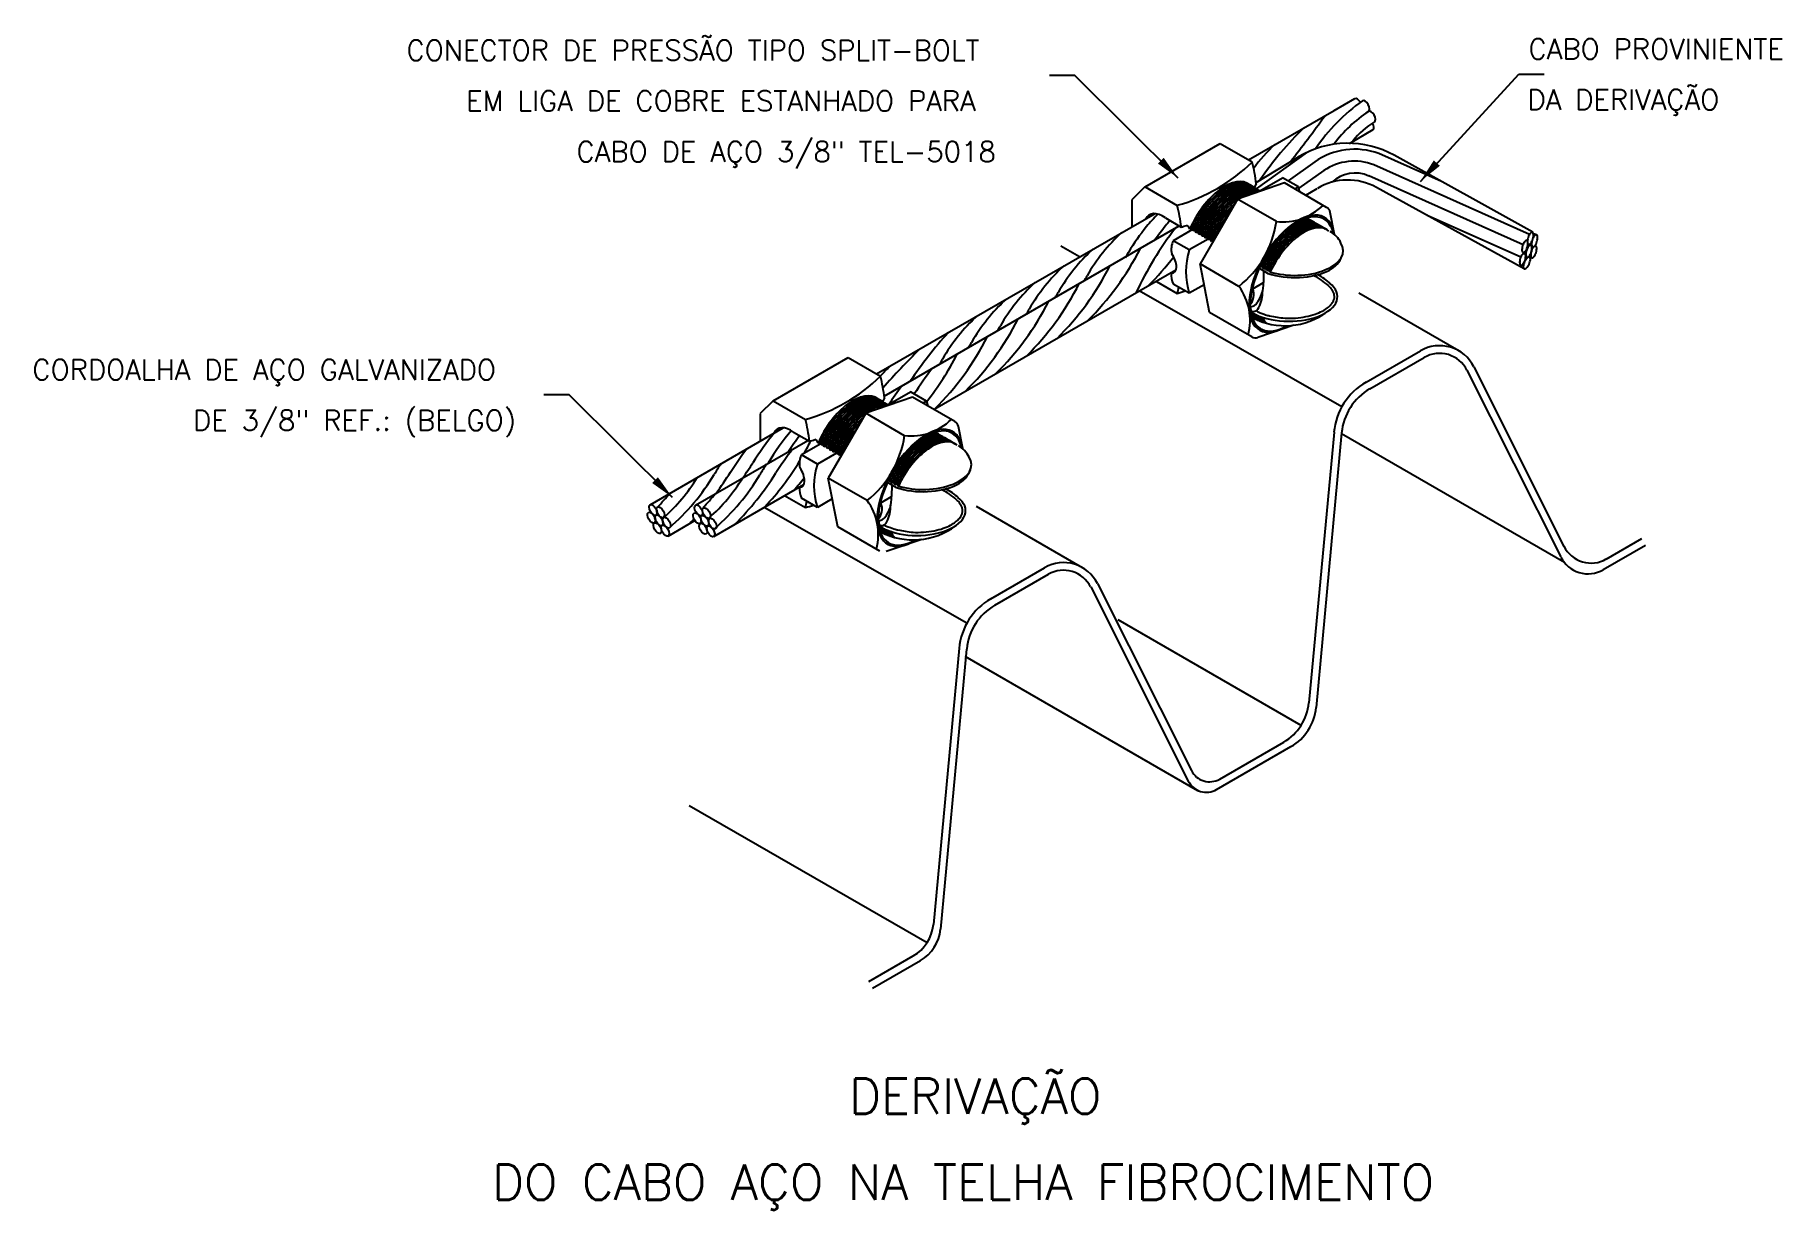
# Model space of a CAD drawing. Header units: millimetres. Extents: x -5576.5 to -5559.3, y -4679.8 to -4668.2.
import ezdxf
from ezdxf.enums import TextEntityAlignment as Align

# ---------------------------------------------------------------- set-up
doc = ezdxf.new("R2010")
doc.units = ezdxf.units.MM
doc.header["$LTSCALE"] = 10
doc.layers.add('Termotécnica', color=7, linetype='Continuous')
doc.styles.add('r140', font='romans.shx')
doc.styles.add('r80', font='romans.shx')

msp = doc.modelspace()

# ---------------------------------------------------------------- linework, layer by layer
at = {"layer": 'Termotécnica', "color": 2}
for p, q in [((-5566.273, -4668.574), (-5566.523, -4668.574)), ((-5565.255, -4669.586), (-5566.273, -4668.574)), ((-5562.863, -4669.618), (-5561.892, -4668.561)), ((-5561.892, -4668.561), (-5561.642, -4668.561)), ((-5563.714, -4668.917), (-5563.509, -4668.799)), ((-5564.561, -4669.406), (-5563.714, -4668.917)), ((-5563.563, -4669.243), (-5563.328, -4669.107)), ((-5565.58, -4669.671), (-5564.84, -4669.244)), ((-5564.84, -4669.244), (-5564.523, -4669.427)), ((-5564.485, -4669.628), (-5564.066, -4669.377)), ((-5561.753, -4670.121), (-5563.121, -4669.361)), ((-5565.709, -4669.798), (-5565.579, -4669.669)), ((-5565.58, -4669.671), (-5565.263, -4669.855)), ((-5564.483, -4669.644), (-5564.503, -4669.68)), ((-5563.993, -4669.756), (-5563.88, -4669.688)), ((-5561.837, -4670.483), (-5563.297, -4669.679)), ((-5565.71, -4669.801), (-5565.71, -4670.064)), ((-5563.994, -4669.756), (-5563.98, -4669.748)), ((-5568.231, -4671.52), (-5565.482, -4669.937)), ((-5568.156, -4671.74), (-5565.243, -4670.059)), ((-5565.379, -4669.98), (-5565.223, -4670.07)), ((-5565.147, -4670.067), (-5565.17, -4670.054)), ((-5565.138, -4670.089), (-5565.147, -4670.067)), ((-5565.117, -4670.085), (-5565.138, -4670.089)), ((-5565.107, -4670.107), (-5565.117, -4670.085)), ((-5565.086, -4670.103), (-5565.107, -4670.107)), ((-5565.076, -4670.125), (-5565.086, -4670.103)), ((-5565.056, -4670.121), (-5565.077, -4670.125)), ((-5565.046, -4670.143), (-5565.056, -4670.121)), ((-5565.025, -4670.139), (-5565.046, -4670.143)), ((-5565.016, -4670.161), (-5565.025, -4670.139)), ((-5564.995, -4670.158), (-5565.016, -4670.161)), ((-5564.985, -4670.179), (-5564.994, -4670.157)), ((-5564.964, -4670.175), (-5564.985, -4670.179)), ((-5564.954, -4670.197), (-5564.964, -4670.175)), ((-5564.933, -4670.193), (-5564.954, -4670.197)), ((-5564.923, -4670.214), (-5564.933, -4670.193)), ((-5564.908, -4670.211), (-5564.923, -4670.214)), ((-5561.773, -4670.249), (-5561.801, -4670.239)), ((-5561.717, -4670.146), (-5561.747, -4670.135)), ((-5561.833, -4670.328), (-5561.849, -4670.323)), ((-5561.82, -4670.353), (-5561.823, -4670.352)), ((-5561.811, -4670.369), (-5561.823, -4670.365)), ((-5561.79, -4670.364), (-5561.793, -4670.363)), ((-5561.762, -4670.373), (-5561.79, -4670.364)), ((-5561.755, -4670.266), (-5561.764, -4670.263)), ((-5567.657, -4671.866), (-5565.276, -4670.491)), ((-5564.367, -4670.528), (-5564.462, -4670.472)), ((-5564.44, -4670.466), (-5564.447, -4670.45)), ((-5564.419, -4670.462), (-5564.44, -4670.466)), ((-5564.409, -4670.484), (-5564.419, -4670.462)), ((-5564.388, -4670.48), (-5564.409, -4670.484)), ((-5564.378, -4670.5), (-5564.388, -4670.48)), ((-5564.357, -4670.498), (-5564.378, -4670.5)), ((-5564.348, -4670.511), (-5564.357, -4670.498)), ((-5565.468, -4670.606), (-5565.263, -4670.725)), ((-5564.519, -4670.917), (-5564.536, -4670.907)), ((-5564.472, -4670.905), (-5564.486, -4670.897)), ((-5569.251, -4671.786), (-5568.511, -4671.359)), ((-5568.511, -4671.359), (-5568.193, -4671.542)), ((-5571.266, -4671.728), (-5571.516, -4671.728)), ((-5570.247, -4672.74), (-5571.266, -4671.728)), ((-5569.38, -4671.912), (-5569.25, -4671.784)), ((-5569.251, -4671.786), (-5568.933, -4671.969)), ((-5568.153, -4671.757), (-5568.173, -4671.795)), ((-5569.38, -4671.916), (-5569.38, -4672.184)), ((-5570.468, -4672.812), (-5569.153, -4672.052)), ((-5569.05, -4672.095), (-5568.894, -4672.185)), ((-5570.018, -4672.815), (-5568.91, -4672.176)), ((-5568.818, -4672.182), (-5568.841, -4672.169)), ((-5568.808, -4672.203), (-5568.818, -4672.182)), ((-5568.787, -4672.2), (-5568.808, -4672.203)), ((-5568.778, -4672.221), (-5568.788, -4672.2)), ((-5568.757, -4672.218), (-5568.778, -4672.222)), ((-5568.747, -4672.239), (-5568.757, -4672.218)), ((-5568.726, -4672.236), (-5568.747, -4672.24)), ((-5568.717, -4672.258), (-5568.726, -4672.236)), ((-5568.696, -4672.254), (-5568.717, -4672.258)), ((-5568.686, -4672.276), (-5568.696, -4672.254)), ((-5568.666, -4672.272), (-5568.686, -4672.276)), ((-5568.655, -4672.293), (-5568.665, -4672.272)), ((-5568.635, -4672.289), (-5568.655, -4672.293)), ((-5568.625, -4672.311), (-5568.635, -4672.289)), ((-5568.604, -4672.307), (-5568.625, -4672.311)), ((-5568.594, -4672.329), (-5568.604, -4672.307)), ((-5568.579, -4672.326), (-5568.594, -4672.329)), ((-5569.839, -4673.125), (-5568.948, -4672.611)), ((-5568.038, -4672.642), (-5568.133, -4672.587)), ((-5568.11, -4672.581), (-5568.118, -4672.565)), ((-5568.09, -4672.577), (-5568.11, -4672.581)), ((-5568.08, -4672.598), (-5568.09, -4672.577)), ((-5568.059, -4672.595), (-5568.08, -4672.598)), ((-5568.049, -4672.615), (-5568.059, -4672.595)), ((-5568.028, -4672.612), (-5568.049, -4672.615)), ((-5568.019, -4672.626), (-5568.028, -4672.612)), ((-5569.139, -4672.721), (-5568.933, -4672.84)), ((-5570.289, -4673.121), (-5570.025, -4672.968)), ((-5568.19, -4673.031), (-5568.207, -4673.021)), ((-5568.143, -4673.019), (-5568.157, -4673.011))]:
    msp.add_line(p, q, dxfattribs=at)
at = {"layer": 'Termotécnica', "color": 1}
for p, q in [((-5563.979, -4669.331), (-5564.485, -4669.691)), ((-5562.653, -4669.621), (-5563.273, -4669.344)), ((-5563.905, -4669.427), (-5564.168, -4669.614)), ((-5563.815, -4669.511), (-5564.062, -4669.687)), ((-5561.784, -4670.142), (-5563.323, -4669.455)), ((-5564.205, -4669.634), (-5564.667, -4669.794)), ((-5564.448, -4669.711), (-5564.224, -4669.582)), ((-5564.066, -4669.673), (-5564.224, -4669.582)), ((-5563.788, -4669.875), (-5564.205, -4669.634)), ((-5564.066, -4669.673), (-5564.101, -4669.694)), ((-5561.849, -4670.245), (-5563.372, -4669.565)), ((-5564.667, -4669.794), (-5565.037, -4670.434)), ((-5564.284, -4670.015), (-5564.667, -4669.794)), ((-5563.71, -4670.142), (-5563.753, -4669.925)), ((-5561.871, -4670.368), (-5562.795, -4669.955)), ((-5565.113, -4670.095), (-5565.302, -4670.204)), ((-5565.144, -4670.296), (-5565.302, -4670.204)), ((-5564.958, -4670.188), (-5565.144, -4670.296)), ((-5564.654, -4670.655), (-5565.037, -4670.434)), ((-5564.944, -4670.914), (-5565.037, -4670.434)), ((-5564.412, -4670.502), (-5564.412, -4670.618)), ((-5565.144, -4670.723), (-5565.302, -4670.632)), ((-5564.997, -4670.639), (-5565.144, -4670.723)), ((-5564.518, -4670.679), (-5564.412, -4670.618)), ((-5564.527, -4671.155), (-5564.944, -4670.914)), ((-5564.535, -4670.855), (-5564.549, -4670.843)), ((-5564.112, -4671.039), (-5564.466, -4671.161)), ((-5567.876, -4671.748), (-5568.338, -4671.909)), ((-5568.119, -4671.825), (-5567.895, -4671.696)), ((-5567.737, -4671.788), (-5567.895, -4671.696)), ((-5567.459, -4671.989), (-5567.876, -4671.748)), ((-5567.737, -4671.788), (-5567.772, -4671.808)), ((-5568.338, -4671.909), (-5568.708, -4672.548)), ((-5567.955, -4672.13), (-5568.338, -4671.909)), ((-5567.381, -4672.256), (-5567.423, -4672.039)), ((-5568.783, -4672.209), (-5568.973, -4672.319)), ((-5568.628, -4672.303), (-5568.814, -4672.41)), ((-5568.814, -4672.41), (-5568.973, -4672.319)), ((-5568.615, -4673.029), (-5568.708, -4672.548)), ((-5568.325, -4672.769), (-5568.708, -4672.548)), ((-5568.082, -4672.617), (-5568.083, -4672.732)), ((-5568.814, -4672.838), (-5568.973, -4672.746)), ((-5568.668, -4672.754), (-5568.814, -4672.838)), ((-5568.189, -4672.793), (-5568.083, -4672.732)), ((-5568.205, -4672.969), (-5568.22, -4672.958)), ((-5568.198, -4673.269), (-5568.615, -4673.029)), ((-5567.783, -4673.154), (-5568.137, -4673.275))]:
    msp.add_line(p, q, dxfattribs=at)
at = {"layer": 'Termotécnica', "color": 3}
for p, q in [((-5566.228, -4670.364), (-5566.411, -4670.259)), ((-5563.638, -4671.845), (-5565.639, -4670.701)), ((-5562.507, -4671.28), (-5563.469, -4670.724)), ((-5563.398, -4671.601), (-5562.862, -4671.292)), ((-5563.36, -4671.666), (-5562.824, -4671.357)), ((-5562.336, -4671.449), (-5561.445, -4673.223)), ((-5562.403, -4671.483), (-5561.476, -4673.328)), ((-5563.715, -4672.096), (-5563.964, -4674.769)), ((-5563.64, -4672.103), (-5563.892, -4674.814)), ((-5561.441, -4673.383), (-5563.641, -4672.113)), ((-5567.34, -4673.982), (-5569.34, -4672.838)), ((-5566.22, -4673.422), (-5567.245, -4672.83)), ((-5561.027, -4673.348), (-5560.678, -4673.147)), ((-5561.058, -4673.453), (-5560.64, -4673.212)), ((-5567.102, -4673.74), (-5566.572, -4673.434)), ((-5567.065, -4673.805), (-5566.535, -4673.498)), ((-5566.117, -4673.623), (-5565.154, -4675.542)), ((-5566.051, -4673.59), (-5565.123, -4675.438)), ((-5564.041, -4674.993), (-5565.847, -4673.95)), ((-5567.417, -4674.23), (-5567.67, -4676.958)), ((-5567.342, -4674.237), (-5567.6, -4677.004)), ((-5565.059, -4675.639), (-5567.358, -4674.312)), ((-5564.875, -4675.625), (-5564.14, -4675.201)), ((-5564.844, -4675.521), (-5564.212, -4675.156)), ((-5567.733, -4677.139), (-5570.08, -4675.784)), ((-5568.307, -4677.521), (-5567.869, -4677.268)), ((-5568.27, -4677.586), (-5567.798, -4677.313))]:
    msp.add_line(p, q, dxfattribs=at)
at = {"layer": 'Termotécnica', "color": 2}
for points in [[(-5561.849, -4670.323, 0.207457), (-5561.84, -4670.322, 0.095933), (-5561.827, -4670.31, 0.052726), (-5561.816, -4670.294, 0.039847), (-5561.807, -4670.27, 0.039847), (-5561.801, -4670.245, 0.052726), (-5561.801, -4670.225, 0.095933), (-5561.805, -4670.208, 0.207457), (-5561.812, -4670.202, 0.207457), (-5561.82, -4670.203, 0.095933), (-5561.834, -4670.215, 0.052726), (-5561.844, -4670.232, 0.039847), (-5561.854, -4670.256, 0.039847), (-5561.859, -4670.281, 0.052726), (-5561.86, -4670.3, 0.095933), (-5561.855, -4670.317, 0.207457)], [(-5561.871, -4670.449, 0.207457), (-5561.863, -4670.448, 0.095933), (-5561.849, -4670.436, 0.052726), (-5561.839, -4670.419, 0.039847), (-5561.829, -4670.395, 0.039847), (-5561.824, -4670.37, 0.052726), (-5561.823, -4670.351, 0.095933), (-5561.828, -4670.334, 0.207457), (-5561.834, -4670.328, 0.207457), (-5561.843, -4670.329, 0.095933), (-5561.856, -4670.341, 0.052726), (-5561.867, -4670.357, 0.039847), (-5561.876, -4670.381, 0.039847), (-5561.882, -4670.406, 0.052726), (-5561.882, -4670.426, 0.095933), (-5561.878, -4670.443, 0.207457)], [(-5561.839, -4670.481, 0.207457), (-5561.83, -4670.482, 0.095933), (-5561.815, -4670.472, 0.052726), (-5561.803, -4670.457, 0.039847), (-5561.79, -4670.435, 0.039847), (-5561.781, -4670.411, 0.052726), (-5561.777, -4670.392, 0.095933), (-5561.779, -4670.374, 0.207457), (-5561.785, -4670.367, 0.207457), (-5561.793, -4670.367, 0.095933), (-5561.808, -4670.377, 0.052726), (-5561.821, -4670.392, 0.039847), (-5561.834, -4670.414, 0.039847), (-5561.843, -4670.438, 0.052726), (-5561.847, -4670.457, 0.095933), (-5561.844, -4670.475, 0.207457)], [(-5561.81, -4670.37, 0.207457), (-5561.801, -4670.369, 0.095933), (-5561.788, -4670.357, 0.052726), (-5561.778, -4670.341, 0.039847), (-5561.768, -4670.317, 0.039847), (-5561.763, -4670.291, 0.052726), (-5561.762, -4670.272, 0.095933), (-5561.767, -4670.255, 0.207457), (-5561.773, -4670.249, 0.207457), (-5561.782, -4670.25, 0.095933), (-5561.795, -4670.262, 0.052726), (-5561.805, -4670.278, 0.039847), (-5561.815, -4670.302, 0.039847), (-5561.82, -4670.328, 0.052726), (-5561.821, -4670.347, 0.095933), (-5561.816, -4670.364, 0.207457)]]:
    msp.add_lwpolyline(points, format="xyb", close=True, dxfattribs=at)
for points in [[(-5561.794, -4670.24, 0.207457), (-5561.786, -4670.239, 0.095933), (-5561.772, -4670.227, 0.052726), (-5561.762, -4670.21, 0.039847), (-5561.752, -4670.186, 0.039847), (-5561.747, -4670.161, 0.052726), (-5561.746, -4670.142, 0.095933), (-5561.751, -4670.124, 0.207457), (-5561.757, -4670.119, 0.207457), (-5561.766, -4670.12, 0.095933), (-5561.779, -4670.132, 0.052726), (-5561.79, -4670.148, 0.039847), (-5561.799, -4670.172, 0.039847), (-5561.805, -4670.197, 0.027092), (-5561.805, -4670.207, 0.095933)], [(-5561.8, -4670.235, 0.1939), (-5561.794, -4670.24, 0.207457)], [(-5561.761, -4670.209, 0.023019), (-5561.764, -4670.224, 0.052726), (-5561.765, -4670.244, 0.095933), (-5561.76, -4670.261, 0.207457), (-5561.753, -4670.266, 0.207457)], [(-5561.753, -4670.266, 0.207457), (-5561.745, -4670.265, 0.095933), (-5561.732, -4670.254, 0.052726), (-5561.721, -4670.237, 0.039847), (-5561.712, -4670.213, 0.039847), (-5561.706, -4670.188, 0.052726), (-5561.706, -4670.168, 0.095933), (-5561.71, -4670.151, 0.207457), (-5561.717, -4670.146, 0.207457), (-5561.725, -4670.147, 0.095933), (-5561.739, -4670.158, 0.052726), (-5561.749, -4670.175, 0.001764), (-5561.749, -4670.176, 0.039847)], [(-5561.748, -4670.267, 0.049151), (-5561.758, -4670.282, 0.039847), (-5561.767, -4670.306, 0.039847), (-5561.773, -4670.331, 0.052726), (-5561.773, -4670.351, 0.095933), (-5561.769, -4670.368, 0.207457), (-5561.762, -4670.373, 0.207457)], [(-5561.762, -4670.373, 0.207457), (-5561.754, -4670.373, 0.095933), (-5561.74, -4670.361, 0.052726), (-5561.73, -4670.344, 0.039847), (-5561.72, -4670.32, 0.039847), (-5561.715, -4670.295, 0.052726), (-5561.714, -4670.276, 0.095933), (-5561.719, -4670.258, 0.207457), (-5561.725, -4670.253, 0.130458), (-5561.731, -4670.253, 0.095933)]]:
    msp.add_lwpolyline(points, format="xyb", dxfattribs=at)
at = {"layer": 'Termotécnica', "color": 1}
for centre, radius, start, end in [((-5562.347, -4670.348), 1.873, 125.5176, 145.8706), ((-5574.219, -4661.483), 12.826, 321.751, 324.2671), ((-5562.604, -4670.076), 1.384, 123.8813, 143.4553), ((-5562.929, -4669.675), 0.752, 120.9836, 142.8263), ((-5561.493, -4671.64), 3.586, 134.6576, 145.4372), ((-5563.18, -4670.466), 1.649, 132.7201, 143.833), ((-5563.512, -4669.982), 0.681, 69.5218, 125.3157), ((-5563.515, -4669.957), 0.538, 69.0575, 123.9365), ((-5563.508, -4669.867), 0.331, 65.6922, 133.515), ((-5564.719, -4669.887), 0.687, 13.8536, 18.1051), ((-5564.224, -4669.446), 0.573, 263.8935, 314.4196), ((-5563.825, -4669.939), 0.0739, 10.8846, 60), ((-5564.133, -4671.254), 1.862, 140.3065, 149.8631), ((-5564.133, -4671.254), 1.862, 135.2334, 140.3065), ((-5563.946, -4671.248), 1.862, 140.3065, 145.6375), ((-5563.946, -4671.248), 1.862, 138.1723, 140.3065), ((-5565.261, -4669.878), 0.986, 307.9752, 352.0031), ((-5564.543, -4671.486), 1.862, 132.9609, 149.8631), ((-5562.568, -4672.173), 3.426, 142.3645, 154.8894), ((-5565.11, -4670.292), 0.212, 155.5864, 191.3137), ((-5564.828, -4671.651), 1.862, 132.9609, 149.8631), ((-5568.091, -4669.03), 2.763, 314.6647, 333.0911), ((-5567.316, -4669.415), 1.814, 328.2738, 330.1267), ((-5567.499, -4668.693), 2.763, 314.9946, 322.7987), ((-5564.49, -4670.51), 0.688, 161.8949, 198.1051), ((-5565.114, -4671.815), 1.862, 132.9609, 149.8631), ((-5568.392, -4669.204), 2.763, 314.6647, 333.0911), ((-5567.726, -4669.648), 1.814, 328.2738, 330.1267), ((-5565.098, -4670.542), 0.224, 175.3313, 203.5925), ((-5565.399, -4671.98), 1.862, 132.9609, 149.8631), ((-5568.694, -4669.378), 2.763, 314.6647, 333.0911), ((-5568.011, -4669.812), 1.814, 328.2738, 330.1267), ((-5565.115, -4670.992), 0.571, 345.499, 36.1918), ((-5564.665, -4670.736), 0.158, 317.1076, 21.3624), ((-5564.717, -4670.632), 0.305, 321.3212, 2.7333), ((-5564.755, -4670.712), 0.334, 332.7069, 1.9672), ((-5565.684, -4672.145), 1.862, 132.9609, 149.8631), ((-5568.996, -4669.552), 2.763, 314.6647, 333.0911), ((-5568.297, -4669.977), 1.814, 328.2738, 330.1267), ((-5564.538, -4670.783), 0.072, 273.0434, 328.3427), ((-5564.514, -4670.843), 0.0603, 270.1402, 338.8672), ((-5565.97, -4672.309), 1.862, 132.9609, 149.8631), ((-5569.297, -4669.726), 2.763, 314.6647, 333.0911), ((-5568.582, -4670.142), 1.814, 328.2738, 330.1267), ((-5561.532, -4677.555), 8.878, 134.9888, 138.3883), ((-5564.285, -4674.034), 4.362, 137.9286, 145.9623), ((-5569.599, -4669.9), 2.763, 314.6647, 333.0911), ((-5568.867, -4670.306), 1.814, 328.2738, 330.1267), ((-5564.49, -4671.091), 0.0739, 240, 289.1154), ((-5566.825, -4672.803), 1.862, 132.9609, 137.3342), ((-5569.9, -4670.075), 2.763, 321.5518, 333.0911), ((-5569.152, -4670.471), 1.814, 328.2738, 330.1267), ((-5564.965, -4673.552), 3.426, 142.5428, 147.6254), ((-5565.261, -4673.723), 3.426, 142.5428, 146.2805), ((-5568.39, -4672.002), 0.687, 13.8536, 18.1051), ((-5567.09, -4673.87), 2.783, 140.6074, 148.0944), ((-5567.438, -4673.479), 2.152, 139.4102, 149.9288), ((-5566.774, -4673.813), 2.783, 142.7712, 146.7112), ((-5568.932, -4671.992), 0.986, 307.9752, 352.0031), ((-5567.894, -4671.56), 0.573, 263.8935, 314.4196), ((-5567.496, -4672.053), 0.0739, 10.8846, 60), ((-5566.791, -4674.343), 3.426, 142.5428, 147.3042), ((-5566.341, -4674.347), 3.426, 142.5428, 147.3042), ((-5571.346, -4670.948), 2.757, 330.6066, 333.4539), ((-5568.012, -4673.592), 2.118, 146.0117, 149.3417), ((-5571.796, -4670.945), 2.757, 324.4914, 328.1717), ((-5567.562, -4673.595), 2.118, 146.0117, 149.3417), ((-5571.346, -4670.948), 2.757, 316.8478, 328.6585), ((-5568.781, -4672.406), 0.212, 155.5864, 191.3137), ((-5568.161, -4672.624), 0.688, 161.8949, 198.1051), ((-5571.479, -4671.64), 1.731, 311.4044, 328.5956), ((-5571.697, -4671.398), 2.17, 310.883, 329.117), ((-5571.029, -4671.643), 1.731, 311.4044, 328.5956), ((-5571.246, -4671.402), 2.17, 310.883, 329.117), ((-5572.023, -4671.036), 2.763, 323.0054, 328.2103), ((-5571.573, -4671.04), 2.763, 314.6647, 328.2103), ((-5570.392, -4671.451), 1.814, 317.7828, 323.0098), ((-5568.768, -4672.657), 0.224, 175.3313, 203.5925), ((-5572.624, -4670.738), 3.062, 316.7715, 320.1887), ((-5572.174, -4670.742), 3.062, 316.7715, 320.1887), ((-5568.785, -4673.106), 0.571, 345.499, 36.1918), ((-5568.335, -4672.851), 0.158, 317.1076, 21.3624), ((-5568.388, -4672.747), 0.305, 321.3212, 2.7333), ((-5568.426, -4672.827), 0.334, 332.7069, 1.9672), ((-5572.023, -4671.036), 2.763, 314.7103, 316.0743), ((-5568.209, -4672.897), 0.072, 273.0434, 328.3427), ((-5568.185, -4672.958), 0.0603, 270.1402, 338.8672)]:
    msp.add_arc(centre, radius, start, end, dxfattribs=at)
at = {"layer": 'Termotécnica', "color": 2}
for centre, radius, start, end in [((-5563.58, -4670.188), 0.946, 60.9416, 120.9439), ((-5565.738, -4668.176), 1.745, 285.8241, 314.1759), ((-5566.275, -4669.862), 1.805, 6.9569, 13.9344), ((-5563.58, -4670.188), 0.583, 60.9416, 120.9439), ((-5567.016, -4670.29), 1.807, 6.984, 13.9344), ((-5565.699, -4668.39), 1.746, 285.8241, 287.6369), ((-5563.892, -4670.349), 0.274, 26.4242, 59.497), ((-5563.889, -4670.255), 0.273, 297.3192, 339.4448), ((-5564.217, -4671.141), 0.665, 47.8924, 63.0928), ((-5564.17, -4671.078), 0.614, 46.866, 61.3786), ((-5567.016, -4670.29), 1.807, 346.0656, 348.0801), ((-5565.739, -4669.045), 1.746, 285.8241, 288.5405), ((-5564.199, -4670.344), 0.7, 242.6705, 306.7217), ((-5569.409, -4670.291), 1.745, 285.8241, 314.1759), ((-5569.945, -4671.977), 1.805, 6.984, 13.9344), ((-5570.687, -4672.404), 1.807, 6.984, 13.9344), ((-5569.37, -4670.505), 1.746, 285.8241, 287.6369), ((-5567.563, -4672.464), 0.274, 26.4242, 59.497), ((-5567.56, -4672.37), 0.273, 297.3192, 339.4448), ((-5567.841, -4673.193), 0.614, 46.866, 61.3786), ((-5570.687, -4672.404), 1.807, 346.0656, 348.0801), ((-5569.41, -4671.16), 1.746, 285.8241, 288.5405), ((-5567.888, -4673.256), 0.665, 47.8924, 63.0928), ((-5567.87, -4672.459), 0.7, 242.6705, 306.7217)]:
    msp.add_arc(centre, radius, start, end, dxfattribs=at)
at = {"layer": 'Termotécnica', "color": 3}
for centre, radius, start, end in [((-5562.673, -4671.619), 0.378, 26.6706, 119.9959), ((-5562.673, -4671.619), 0.302, 26.6638, 120.0024), ((-5563.078, -4672.156), 0.641, 120.0072, 174.6862), ((-5563.078, -4672.156), 0.565, 120.0024, 174.6881), ((-5561.208, -4673.194), 0.3, 206.6638, 300.0024), ((-5561.177, -4673.088), 0.3, 206.6638, 300.0024), ((-5566.385, -4673.758), 0.374, 26.6706, 119.9959), ((-5566.385, -4673.758), 0.299, 26.6638, 120.0024), ((-5566.785, -4674.289), 0.634, 120.0072, 174.6862), ((-5566.785, -4674.289), 0.559, 120.0024, 174.6881), ((-5564.462, -4674.723), 0.5, 300.0024, 354.6881), ((-5564.39, -4674.768), 0.5, 300.0024, 354.6881), ((-5564.975, -4675.452), 0.2, 206.6638, 300.0024), ((-5564.944, -4675.348), 0.2, 206.6638, 300.0024), ((-5568.069, -4676.921), 0.4, 300.0024, 354.6881), ((-5567.998, -4676.967), 0.4, 300.0024, 354.6881)]:
    msp.add_arc(centre, radius, start, end, dxfattribs=at)
at = {"layer": 'Termotécnica', "color": 2}
for centre, major_axis, ratio, start_param, end_param in [((-5563.48, -4668.854), (-0.0299, 0.0519), 0.509483, 4.765756, 6.283185), ((-5563.405, -4668.875), (-0.0299, 0.0519), 0.509483, 3.143946, 6.283185), ((-5563.346, -4668.978), (-0.0299, 0.0519), 0.509483, 3.141593, 6.283185), ((-5563.361, -4669.057), (-0.0299, 0.0519), 0.509483, 3.141593, 4.693232), ((-5565.378, -4670.223), (-0.159, 0.275), 0.509483, 5.438574, 6.617471), ((-5564.135, -4670.547), (0.321, 0.556), 0.500279, -0.498152, 1.725871), ((-5564.1, -4670.304), (0.476, 0.002), 0.509483, 4.157937, 6.597026), ((-5564.099, -4670.305), (0.497, 0.002), 0.529306, 4.139289, 5.448871), ((-5564.157, -4670.758), (0.476, 0.002), 0.509483, -2.437266, 0.576951), ((-5564.118, -4670.518), (-0.321, -0.556), 0.500279, -0.592139, 0.710524), ((-5569.049, -4672.338), (-0.159, 0.275), 0.509483, 5.438574, 6.617471), ((-5567.806, -4672.662), (0.321, 0.556), 0.500279, -0.498152, 1.725871), ((-5567.771, -4672.419), (0.476, 0.002), 0.509483, 4.157937, 6.597026), ((-5567.77, -4672.42), (0.497, 0.002), 0.529306, 4.139289, 5.448871), ((-5567.828, -4672.873), (0.476, 0.002), 0.509483, -2.437266, 0.576951), ((-5567.789, -4672.633), (-0.321, -0.556), 0.500279, -0.592139, 0.710524)]:
    msp.add_ellipse(centre, major_axis=major_axis, ratio=ratio, start_param=start_param, end_param=end_param, dxfattribs=at)
at = {"layer": 'Termotécnica', "color": 1}
for centre, major_axis, ratio, start_param, end_param in [((-5564.839, -4670.119), (0.276, 0.478), 0.509483, -0.069099, 1.793729), ((-5564.824, -4670.129), (0.276, 0.478), 0.509483, -0.066887, 1.769836), ((-5564.809, -4670.138), (0.276, 0.478), 0.509483, 0.000834, 1.792129), ((-5564.793, -4670.147), (0.276, 0.478), 0.509483, -0.059235, 1.769943), ((-5564.778, -4670.156), (0.276, 0.478), 0.509483, 0.000081, 1.792977), ((-5564.763, -4670.165), (0.276, 0.478), 0.509483, 0.069442, 1.769727), ((-5564.748, -4670.174), (0.276, 0.478), 0.509483, 0.000081, 1.792977), ((-5564.732, -4670.183), (0.276, 0.478), 0.509483, 0.069442, 1.769727), ((-5564.717, -4670.192), (0.276, 0.478), 0.509483, 0.000081, 1.792977), ((-5564.702, -4670.201), (0.276, 0.478), 0.509483, 0.069442, 1.769727), ((-5564.686, -4670.21), (0.276, 0.478), 0.509483, 0.159074, 1.793724), ((-5564.671, -4670.218), (0.276, 0.478), 0.509483, 0.259192, 1.76988), ((-5564.655, -4670.227), (0.276, 0.478), 0.509483, 0.941317, 1.792524), ((-5564.64, -4670.236), (0.276, 0.478), 0.509483, 1.054898, 1.770095), ((-5564.131, -4670.53), (-0.321, -0.556), 0.500279, -3.678206, 0.756013), ((-5564.626, -4670.248), (0.276, 0.478), 0.509483, 1.207524, 1.787348), ((-5564.152, -4670.521), (0.276, 0.478), 0.509483, -0.069442, 1.74457), ((-5564.137, -4670.53), (0.276, 0.478), 0.509483, -0.069442, 1.721827), ((-5564.122, -4670.539), (0.276, 0.478), 0.509483, -0.069442, 1.745409), ((-5564.106, -4670.548), (0.276, 0.478), 0.509483, -0.069442, 1.720495), ((-5564.091, -4670.557), (0.276, 0.478), 0.509483, -0.069442, 1.742476), ((-5564.076, -4670.565), (0.276, 0.478), 0.509483, -0.069442, 1.726452), ((-5564.06, -4670.574), (0.276, 0.478), 0.509483, -0.080951, 1.732748), ((-5564.168, -4670.512), (0.276, 0.478), 0.509483, -0.069442, 0.949973), ((-5564.183, -4670.504), (0.276, 0.478), 0.509483, -0.069442, 0.546266), ((-5564.2, -4670.498), (0.276, 0.478), 0.509483, -0.069442, 0.386689), ((-5564.214, -4670.486), (0.276, 0.478), 0.509483, -0.050881, 0.23141), ((-5564.229, -4670.477), (0.276, 0.478), 0.509483, -0.063361, 0.132148), ((-5564.244, -4670.468), (0.276, 0.478), 0.509483, -0.084808, 0.063993), ((-5565.37, -4670.39), (-0.074, 0.129), 0.509483, 2.820425, 4.869091), ((-5564.12, -4670.531), (0.321, 0.556), 0.500279, 1.758319, 2.412877), ((-5564.494, -4670.825), (0.0489, 0.0625), 0.509483, 2.225509, 3.37668), ((-5564.48, -4670.836), (0.0489, 0.0625), 0.509483, 2.225509, 3.514547), ((-5564.188, -4670.522), (0.276, 0.478), 0.509483, 2.755729, 3.035473), ((-5564.181, -4670.523), (0.276, 0.478), 0.509483, 2.750518, 3.049868), ((-5564.166, -4670.532), (0.276, 0.478), 0.509483, 2.748319, 3.029066), ((-5564.16, -4670.533), (0.276, 0.478), 0.509483, 2.754666, 3.049868), ((-5564.145, -4670.542), (0.276, 0.478), 0.509483, 2.749818, 3.007121), ((-5564.203, -4670.513), (0.276, 0.478), 0.509483, 2.903189, 3.049868), ((-5564.211, -4670.51), (0.276, 0.478), 0.509483, 2.965674, 3.046744), ((-5564.143, -4670.538), (0.276, 0.478), 0.509483, 2.770883, 3.049868), ((-5564.128, -4670.547), (0.276, 0.478), 0.509483, 2.767564, 3.020551), ((-5564.125, -4670.546), (0.276, 0.478), 0.509483, 2.77827, 3.049868), ((-5564.109, -4670.555), (0.276, 0.478), 0.509483, 2.76593, 3.012858), ((-5564.108, -4670.552), (0.276, 0.478), 0.509483, 2.779602, 3.049868), ((-5564.092, -4670.561), (0.276, 0.478), 0.509483, 2.77085, 3.007121), ((-5564.091, -4670.557), (0.276, 0.478), 0.509483, 2.78885, 3.049868), ((-5564.076, -4670.565), (0.276, 0.478), 0.509483, 2.77085, 3.007121), ((-5568.51, -4672.234), (0.276, 0.478), 0.509483, -0.069099, 1.793729), ((-5568.495, -4672.244), (0.276, 0.478), 0.509483, -0.066887, 1.769836), ((-5568.48, -4672.253), (0.276, 0.478), 0.509483, 0.000834, 1.792129), ((-5568.464, -4672.262), (0.276, 0.478), 0.509483, -0.059235, 1.769943), ((-5568.449, -4672.271), (0.276, 0.478), 0.509483, 0.000081, 1.792977), ((-5568.434, -4672.28), (0.276, 0.478), 0.509483, 0.069442, 1.769727), ((-5568.418, -4672.289), (0.276, 0.478), 0.509483, 0.000081, 1.792977), ((-5568.403, -4672.298), (0.276, 0.478), 0.509483, 0.069442, 1.769727), ((-5568.388, -4672.307), (0.276, 0.478), 0.509483, 0.000081, 1.792977), ((-5568.373, -4672.316), (0.276, 0.478), 0.509483, 0.069442, 1.769727), ((-5568.357, -4672.324), (0.276, 0.478), 0.509483, 0.159074, 1.793724), ((-5568.342, -4672.333), (0.276, 0.478), 0.509483, 0.259192, 1.76988), ((-5568.326, -4672.342), (0.276, 0.478), 0.509483, 0.941317, 1.792524), ((-5568.311, -4672.351), (0.276, 0.478), 0.509483, 1.054898, 1.770095), ((-5568.297, -4672.363), (0.276, 0.478), 0.509483, 1.207524, 1.787348), ((-5567.802, -4672.645), (-0.321, -0.556), 0.500279, -3.678206, 0.756013), ((-5567.823, -4672.636), (0.276, 0.478), 0.509483, -0.069442, 1.74457), ((-5567.808, -4672.645), (0.276, 0.478), 0.509483, -0.069442, 1.721827), ((-5567.792, -4672.654), (0.276, 0.478), 0.509483, -0.069442, 1.745409), ((-5567.839, -4672.627), (0.276, 0.478), 0.509483, -0.069442, 0.949973), ((-5567.854, -4672.618), (0.276, 0.478), 0.509483, -0.069442, 0.546266), ((-5567.871, -4672.612), (0.276, 0.478), 0.509483, -0.069442, 0.386689), ((-5567.885, -4672.601), (0.276, 0.478), 0.509483, -0.050881, 0.23141), ((-5567.9, -4672.592), (0.276, 0.478), 0.509483, -0.063361, 0.132148), ((-5567.915, -4672.583), (0.276, 0.478), 0.509483, -0.084808, 0.063993), ((-5567.777, -4672.662), (0.276, 0.478), 0.509483, -0.069442, 1.720495), ((-5567.762, -4672.671), (0.276, 0.478), 0.509483, -0.069442, 1.742476), ((-5567.746, -4672.68), (0.276, 0.478), 0.509483, -0.069442, 1.726452), ((-5567.731, -4672.689), (0.276, 0.478), 0.509483, -0.080951, 1.732748), ((-5569.041, -4672.505), (-0.074, 0.129), 0.509483, 2.820425, 4.869091), ((-5567.791, -4672.646), (0.321, 0.556), 0.500279, 1.758319, 2.412877), ((-5568.165, -4672.94), (0.0489, 0.0625), 0.509483, 2.225509, 3.37668), ((-5568.15, -4672.951), (0.0489, 0.0625), 0.509483, 2.225509, 3.514547), ((-5567.859, -4672.637), (0.276, 0.478), 0.509483, 2.755729, 3.035473), ((-5567.852, -4672.638), (0.276, 0.478), 0.509483, 2.750518, 3.049868), ((-5567.874, -4672.628), (0.276, 0.478), 0.509483, 2.903189, 3.049868), ((-5567.882, -4672.625), (0.276, 0.478), 0.509483, 2.965674, 3.046744), ((-5567.837, -4672.647), (0.276, 0.478), 0.509483, 2.748319, 3.029066), ((-5567.831, -4672.648), (0.276, 0.478), 0.509483, 2.754666, 3.049868), ((-5567.816, -4672.657), (0.276, 0.478), 0.509483, 2.749818, 3.007121), ((-5567.814, -4672.653), (0.276, 0.478), 0.509483, 2.770883, 3.049868), ((-5567.799, -4672.662), (0.276, 0.478), 0.509483, 2.767564, 3.020551), ((-5567.795, -4672.661), (0.276, 0.478), 0.509483, 2.77827, 3.049868), ((-5567.78, -4672.669), (0.276, 0.478), 0.509483, 2.76593, 3.012858), ((-5567.778, -4672.666), (0.276, 0.478), 0.509483, 2.779602, 3.049868), ((-5567.763, -4672.675), (0.276, 0.478), 0.509483, 2.77085, 3.007121), ((-5567.762, -4672.671), (0.276, 0.478), 0.509483, 2.78885, 3.049868), ((-5567.746, -4672.68), (0.276, 0.478), 0.509483, 2.77085, 3.007121)]:
    msp.add_ellipse(centre, major_axis=major_axis, ratio=ratio, start_param=start_param, end_param=end_param, dxfattribs=at)
at = {"layer": 'Termotécnica', "color": 2}
for centre, major_axis in [((-5570.438, -4672.863), (-0.0299, 0.0518)), ((-5570.365, -4672.886), (-0.0299, 0.0518)), ((-5569.988, -4672.867), (0.0299, -0.0519)), ((-5570.454, -4672.94), (-0.0299, 0.0518)), ((-5570.395, -4673.043), (-0.0299, 0.0518)), ((-5570.379, -4672.966), (-0.0299, 0.0518)), ((-5570.305, -4672.989), (-0.0299, 0.0518)), ((-5570.003, -4672.946), (0.0299, -0.0519)), ((-5569.943, -4673.049), (0.0299, -0.0519)), ((-5569.928, -4672.971), (0.0299, -0.0519)), ((-5569.911, -4672.895), (0.0299, -0.0519)), ((-5569.851, -4672.999), (0.0299, -0.0519)), ((-5570.319, -4673.069), (-0.0299, 0.0518)), ((-5569.869, -4673.074), (0.0299, -0.0519))]:
    msp.add_ellipse(centre, major_axis=major_axis, ratio=0.509483, dxfattribs=at)
for points in [[(-5564.472, -4670.905), (-5564.394, -4670.935), (-5564.351, -4670.947), (-5564.274, -4670.96), (-5564.205, -4670.971), (-5564.096, -4670.97), (-5563.993, -4670.956), (-5563.903, -4670.932), (-5563.831, -4670.902), (-5563.779, -4670.869), (-5563.745, -4670.837), (-5563.724, -4670.808), (-5563.713, -4670.781), (-5563.71, -4670.756), (-5563.714, -4670.73), (-5563.725, -4670.704), (-5563.745, -4670.675), (-5563.754, -4670.664), (-5563.766, -4670.652), (-5563.772, -4670.648)], [(-5568.143, -4673.019), (-5568.065, -4673.05), (-5568.021, -4673.061), (-5567.945, -4673.075), (-5567.875, -4673.086), (-5567.767, -4673.085), (-5567.664, -4673.071), (-5567.573, -4673.047), (-5567.502, -4673.016), (-5567.45, -4672.984), (-5567.416, -4672.952), (-5567.395, -4672.923), (-5567.384, -4672.896), (-5567.381, -4672.87), (-5567.384, -4672.845), (-5567.396, -4672.819), (-5567.416, -4672.79), (-5567.425, -4672.778), (-5567.437, -4672.767), (-5567.443, -4672.762)]]:
    msp.add_open_spline(points, degree=3, knots=[3.942773, 3.942773, 3.942773, 3.942773, 4.152047, 4.373331, 4.607258, 4.841184, 5.075111, 5.298225, 5.504103, 5.689757, 5.855803, 6.005181, 6.14422, 6.28326, 6.422299, 6.561339, 6.707536, 6.872139, 7.036742, 7.036742, 7.036742, 7.036742], dxfattribs=at)
for points in [[(-5565.397, -4669.385), (-5565.454, -4669.442), (-5565.255, -4669.586)], [(-5562.73, -4669.411), (-5562.67, -4669.465), (-5562.863, -4669.618)], [(-5570.39, -4672.54), (-5570.447, -4672.597), (-5570.247, -4672.74)]]:
    msp.add_solid(points, dxfattribs=at)

# ---------------------------------------------------------------- texts
at = {"layer": 'Termotécnica', "color": 2, "style": 'r80'}
for s, p in [('CONECTOR DE PRESSÃO TIPO SPLIT-BOLT', (-5572.872, -4668.424)), ('CABO PROVINIENTE ', (-5561.795, -4668.411)), ('DA DERIVAÇÃO', (-5561.806, -4668.911)), (' EM LIGA DE COBRE ESTANHADO PARA', (-5572.421, -4668.923)), ('CABO DE AÇO 3/8" TEL-5018', (-5571.194, -4669.424)), ('CORDOALHA DE AÇO GALVANIZADO', (-5576.566, -4671.579)), ('DE 3/8" REF.: (BELGO)', (-5574.98, -4672.079))]:
    msp.add_text(s, height=0.2, dxfattribs=at).set_placement(p)
at = {"layer": 'Termotécnica', "color": 5, "style": 'r140'}
for s, p in [(' DERIVAÇÃO', (-5567.376, -4678.932)), ('DO CABO AÇO NA TELHA FIBROCIMENTO', (-5567.376, -4679.783))]:
    msp.add_text(s, height=0.35, dxfattribs=at).set_placement(p, align=Align.BOTTOM_CENTER)

doc.saveas('drawing.dxf')
